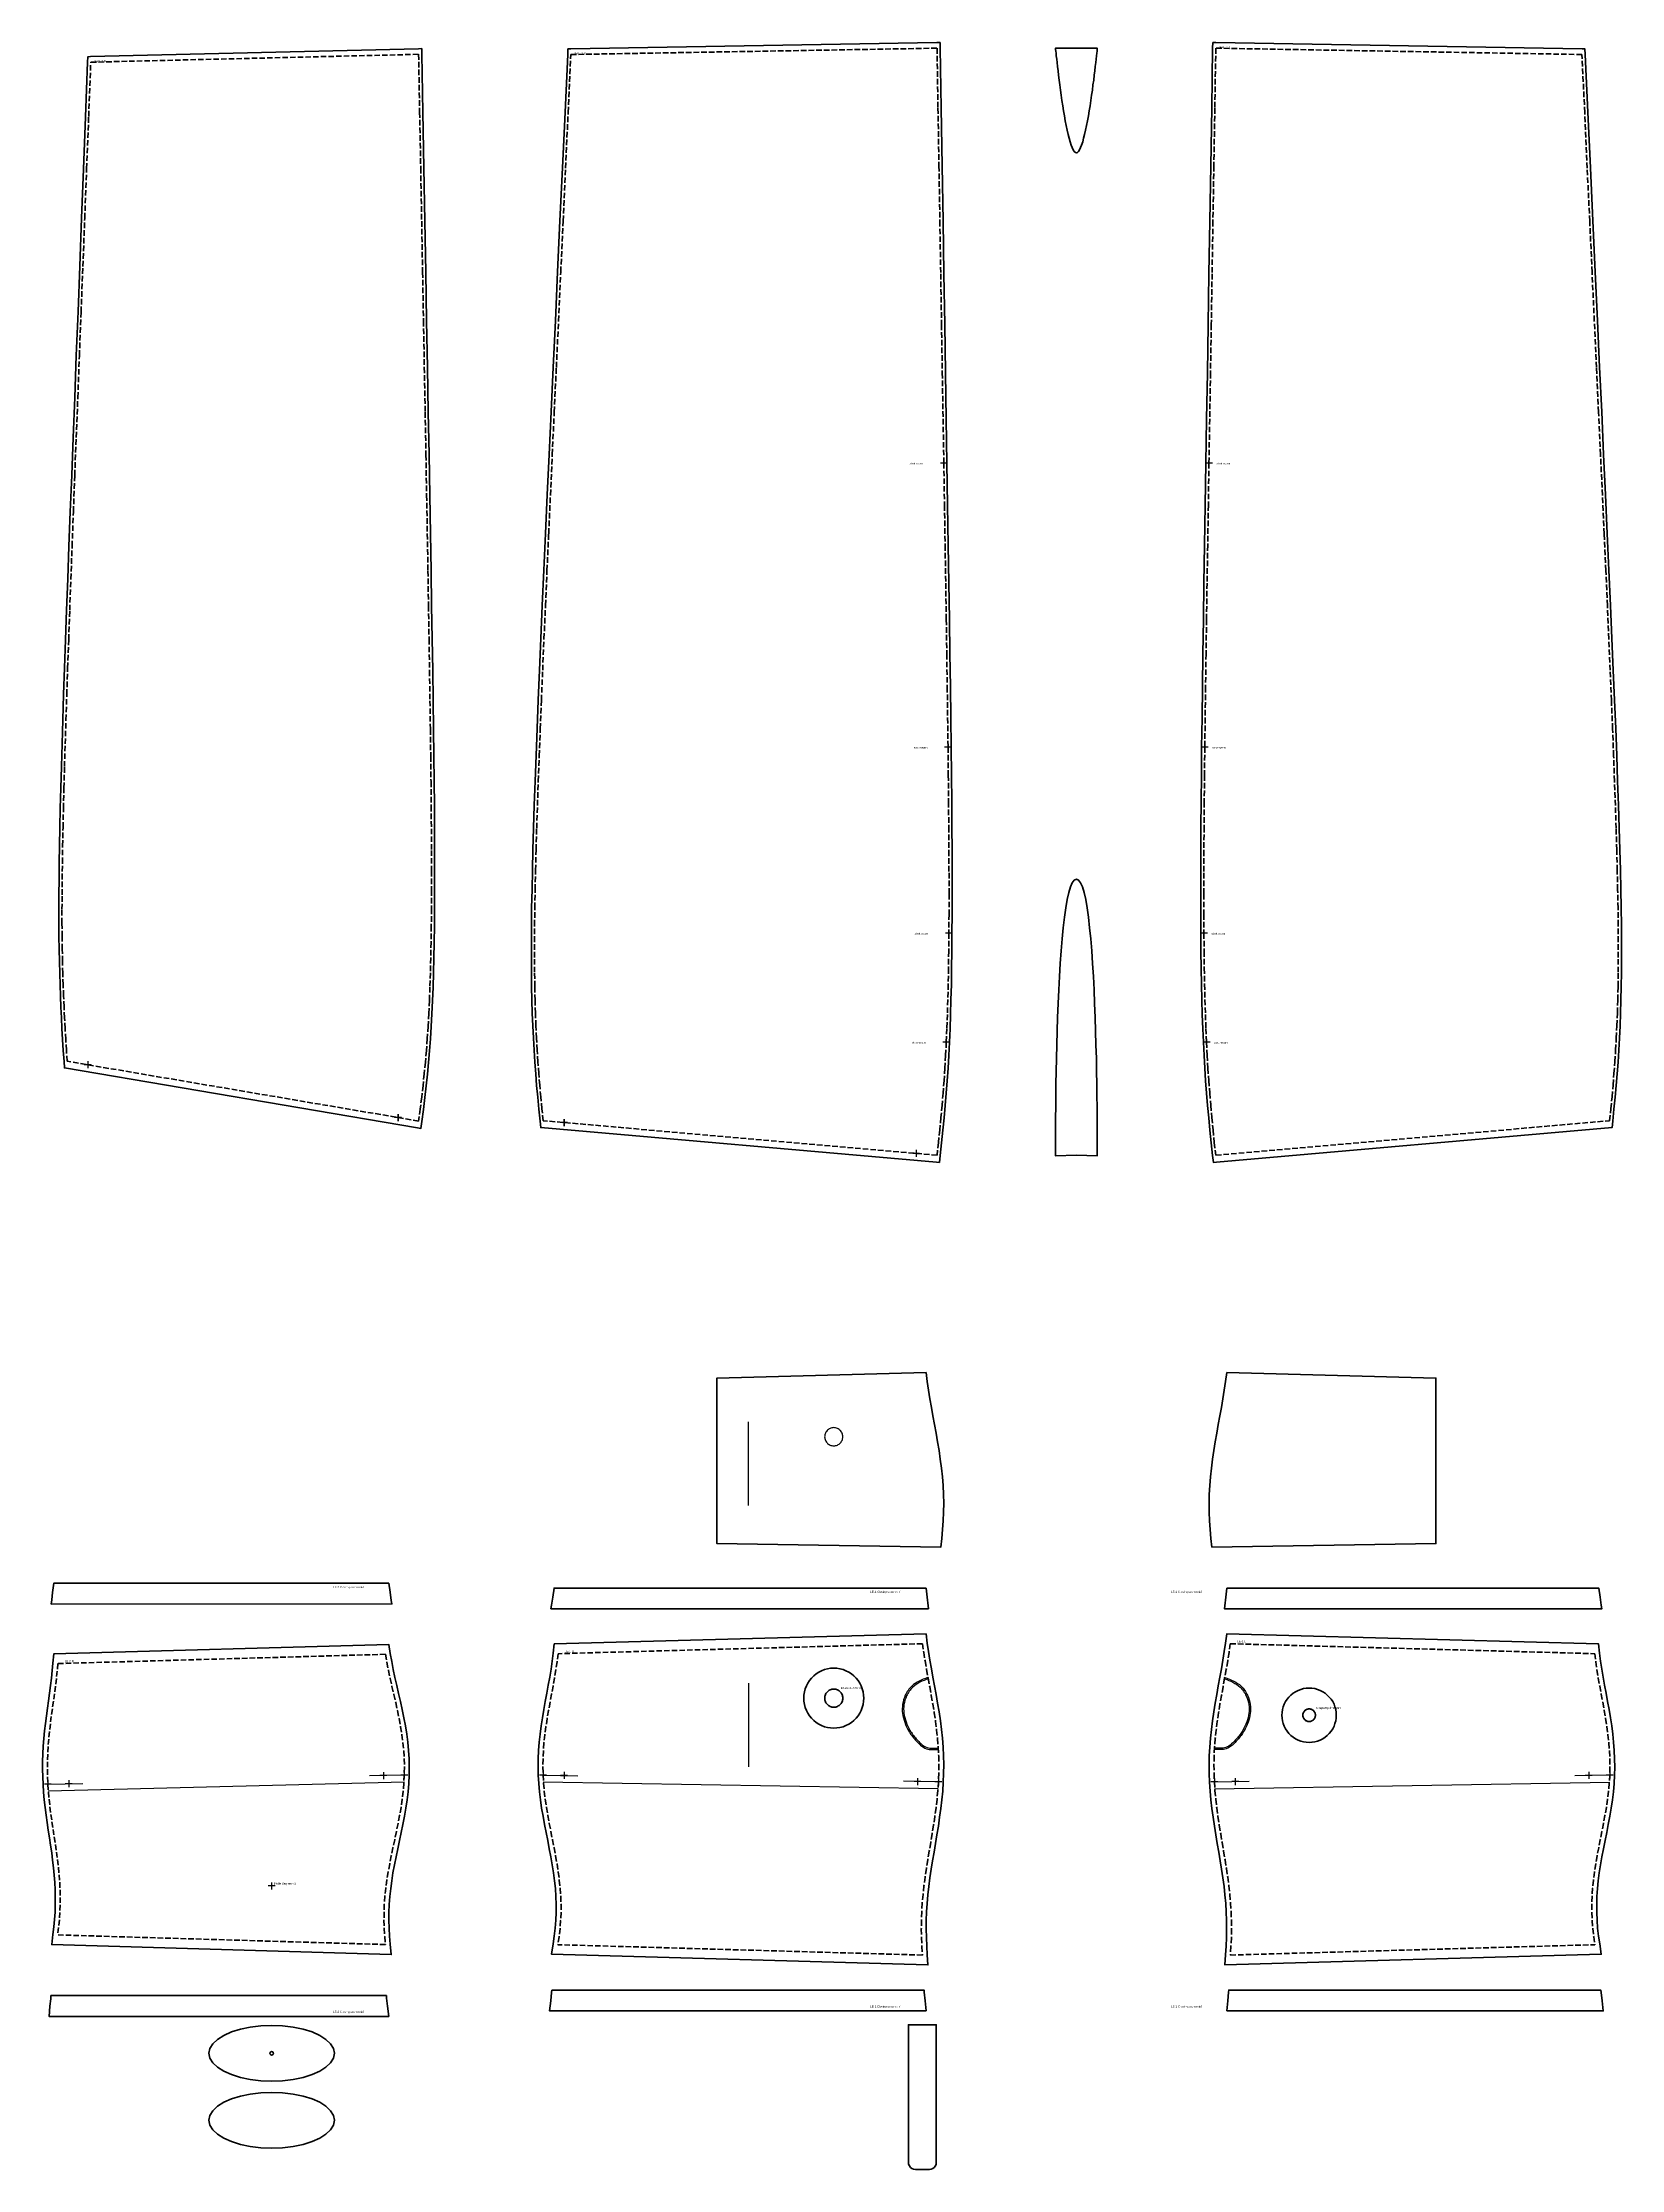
# Model space of a CAD drawing. Header units: millimetres. Extents: x -6563 to 7569, y -6188 to 4550.
# Drawn here: x -1483 to 782, y -531 to 2520 of the extents above; entities that cross this region are included whole.
import ezdxf

# ---------------------------------------------------------------- set-up
doc = ezdxf.new("R2010")
doc.units = ezdxf.units.MM
doc.linetypes.add('DASHED', pattern=[11, -3, 8])
for name, color, linetype in [('MARKER', 8, 'Continuous'), ('PEN', 5, 'Continuous'), ('TEXT', 3, 'Continuous')]:
    doc.layers.add(name, color=color, linetype=linetype)
for name, color, linetype, lineweight in [('PROTECTION', 6, 'Continuous', 50), ('REINFORCEMENT', 4, 'Continuous', 50), ('SAIL', 7, 'Continuous', 50), ('SEAM', 1, 'DASHED', 35), ('TUBE', 7, 'Continuous', 50)]:
    doc.layers.add(name, color=color, linetype=linetype, lineweight=lineweight)

# ---------------------------------------------------------------- blocks, each defined once
blk = doc.blocks.new('UV-SAIL-1_(0)')
at = {"layer": 'MARKER'}
for p, q in [((10.4, -603.2), (0.4, -603.2)), ((5.4, -598.2), (5.4, -608.2)), ((11.4, -1005.9), (11.4, -1015.9)), ((16.4, -1010.9), (6.4, -1010.9)), ((17.6, -1277.4), (7.6, -1277.4)), ((12.6, -1272.4), (12.6, -1282.4)), ((13.9, -1433.8), (3.9, -1433.8)), ((8.9, -1428.8), (8.9, -1438.8))]:
    blk.add_line(p, q, dxfattribs=at)
at = {"layer": 'PEN'}
for p, q in [((-534.6, -1549.1), (-544.6, -1549.1)), ((-539.6, -1544.1), (-539.6, -1554.1)), ((-29.3, -1593.4), (-39.3, -1593.4)), ((-34.3, -1588.4), (-34.3, -1598.4))]:
    blk.add_line(p, q, dxfattribs=at)
at = {"layer": 'SAIL'}
blk.add_lwpolyline([(0, 0), (0.1, -8), (1.5, -94.3), (2.9, -176.9), (4.2, -256), (5.4, -331.7), (6.6, -404.3), (7.7, -473.6), (8.8, -540), (9.9, -603.1), (10.8, -663.4), (11.7, -720.8), (12.6, -775.6), (13.4, -827.6), (14.1, -877), (14.8, -924), (15.3, -968.6), (15.9, -1010.9), (16.3, -1051), (16.7, -1088.9), (16.9, -1124.8), (17.2, -1158.8), (17.3, -1191), (17.3, -1221.4), (17.3, -1250.2), (17.1, -1277.4), (16.9, -1303.2), (16.6, -1327.7), (16.2, -1350.9), (15.6, -1373.1), (15, -1394.2), (14.3, -1414.5), (13.4, -1434), (12.5, -1452.9), (11.4, -1471.3), (10.2, -1489.3), (8.8, -1507.1), (7.4, -1524.8), (5.8, -1542.4), (4, -1560.2), (2.1, -1578.2), (0.1, -1596.5), (-1, -1606.3), (-1, -1606.3), (-5.2, -1605.9), (-573, -1556.2), (-573, -1556.2), (-574, -1547), (-575.7, -1529.7), (-577.3, -1512.7), (-578.9, -1495.9), (-580.2, -1479.2), (-581.5, -1462.4), (-582.6, -1445.4), (-583.5, -1428.1), (-584.4, -1410.5), (-585.1, -1392.4), (-585.6, -1373.6), (-586, -1354), (-586.3, -1333.7), (-586.4, -1312.3), (-586.4, -1289.8), (-586.3, -1266.2), (-586, -1241.3), (-585.5, -1215), (-584.9, -1187.2), (-584.1, -1157.9), (-583.2, -1126.8), (-582.2, -1094), (-581, -1059.3), (-579.7, -1022.7), (-578.2, -984), (-576.5, -943.3), (-574.7, -900.2), (-572.8, -854.9), (-570.7, -807.3), (-568.5, -757), (-566.1, -704.3), (-563.6, -648.9), (-560.9, -590.8), (-558.1, -529.9), (-555.1, -465.7), (-552, -399.1), (-548.8, -329), (-545.4, -255.9), (-541.8, -179.9), (-538.1, -100.1), (-534.3, -17), (-534, -9.2), (-534, -9.2), (-530, -9.2), (-4.5, -0.1), (0, 0)], dxfattribs=at)
at = {"layer": 'SEAM'}
blk.add_lwpolyline([(-4.4, -8.1), (-3, -94.3), (-1.6, -176.9), (-0.3, -256.1), (0.9, -331.9), (2.1, -404.4), (3.2, -473.8), (4.3, -540), (5.4, -603.2), (6.3, -663.5), (7.2, -720.9), (8.1, -775.6), (8.9, -827.7), (9.6, -877.1), (10.3, -924.1), (10.8, -968.7), (11.4, -1010.9), (11.8, -1051), (12.2, -1089), (12.4, -1124.9), (12.7, -1158.9), (12.8, -1191), (12.8, -1221.4), (12.8, -1250.2), (12.6, -1277.4), (12.4, -1303.2), (12.1, -1327.6), (11.7, -1350.8), (11.1, -1372.9), (10.5, -1394.1), (9.8, -1414.3), (8.9, -1433.8), (8, -1452.7), (6.9, -1471), (5.7, -1489), (4.3, -1506.8), (2.9, -1524.4), (1.3, -1542), (-0.5, -1559.7), (-2.3, -1577.7), (-4.4, -1596), (-4.4, -1596), (-569.5, -1546.5), (-569.5, -1546.5), (-571.2, -1529.3), (-572.9, -1512.3), (-574.4, -1495.5), (-575.7, -1478.8), (-577, -1462), (-578.1, -1445.1), (-579, -1427.9), (-579.9, -1410.3), (-580.6, -1392.2), (-581.1, -1373.5), (-581.5, -1354), (-581.8, -1333.6), (-581.9, -1312.3), (-581.9, -1289.9), (-581.8, -1266.3), (-581.5, -1241.4), (-581, -1215.1), (-580.4, -1187.3), (-579.6, -1158), (-578.8, -1127), (-577.7, -1094.2), (-576.5, -1059.5), (-575.2, -1022.9), (-573.7, -984.2), (-572, -943.4), (-570.2, -900.4), (-568.3, -855.1), (-566.2, -807.4), (-564, -757.2), (-561.6, -704.5), (-559.1, -649.1), (-556.4, -591), (-553.6, -530), (-550.6, -466.2), (-547.5, -399.3), (-544.3, -329.4), (-540.9, -256.3), (-537.3, -180), (-533.7, -100.3), (-529.8, -17.2), (-529.8, -17.2), (-4.4, -8.1)], dxfattribs=at)
at = {"layer": 'TEXT'}
blk.add_text('SAIL-1 R', height=3, dxfattribs=at).set_placement((-524.8, -17.2))
at = {"layer": 'text'}
for p in [(-43.6, -605.2), (-37.6, -1012.9), (-36.4, -1279.4), (-40.1, -1435.8)]:
    blk.add_text('strut-seam', height=3, dxfattribs=at).set_placement(p)
blk = doc.blocks.new('UV-SAIL-2_(6)')
at = {"layer": 'PEN'}
for p, q in [((-474.1, -1457.4), (-484.1, -1457.4)), ((-479.1, -1452.4), (-479.1, -1462.4)), ((-28.9, -1533.1), (-38.9, -1533.1)), ((-33.9, -1528.1), (-33.9, -1538.1))]:
    blk.add_line(p, q, dxfattribs=at)
at = {"layer": 'SAIL'}
blk.add_lwpolyline([(0, 0), (0.1, -8), (1.6, -91.1), (3.1, -170.9), (4.5, -247.3), (5.8, -320.4), (7.1, -390.2), (8.3, -457.4), (9.5, -521.3), (10.6, -582.3), (11.6, -640.7), (12.6, -695.9), (13.5, -748.8), (14.3, -799), (15.1, -846.7), (15.8, -892.1), (16.4, -935.1), (17, -976), (17.5, -1014.6), (17.9, -1051.3), (18.2, -1086), (18.4, -1118.8), (18.6, -1149.8), (18.6, -1179.2), (18.6, -1207), (18.5, -1233.3), (18.3, -1258.2), (18, -1281.9), (17.5, -1304.3), (17, -1325.6), (16.3, -1346), (15.6, -1365.5), (14.7, -1384.3), (13.7, -1402.4), (12.5, -1420.1), (11.2, -1437.3), (9.8, -1454.2), (8.2, -1471), (6.4, -1487.8), (4.5, -1504.5), (2.4, -1521.5), (0.1, -1538.7), (-1.2, -1548.8), (-1.2, -1548.8), (-6, -1548), (-512.6, -1461.9), (-512.6, -1461.9), (-513.2, -1452.7), (-514.2, -1436.8), (-515.2, -1421.2), (-516.1, -1405.6), (-516.9, -1390.2), (-517.7, -1374.6), (-518.3, -1358.8), (-518.9, -1342.8), (-519.4, -1326.3), (-519.9, -1309.4), (-520.2, -1291.8), (-520.4, -1273.6), (-520.6, -1254.5), (-520.6, -1234.5), (-520.5, -1213.5), (-520.3, -1191.3), (-520, -1167.9), (-519.7, -1143.2), (-519.1, -1117.2), (-518.5, -1089.6), (-517.8, -1060.5), (-517, -1029.7), (-516, -997.2), (-514.9, -962.7), (-513.7, -926.5), (-512.4, -888.2), (-511, -848), (-509.5, -805.4), (-507.9, -760.4), (-506.1, -713.6), (-504.2, -664.2), (-502.2, -611.9), (-500.2, -557.9), (-497.9, -500.2), (-495.6, -440.3), (-493.1, -377.1), (-490.6, -311.9), (-487.9, -243.3), (-485.2, -172.8), (-482.3, -97.7), (-479.3, -19.2), (-479, -11.5), (-479, -11.5), (-475, -11.4), (-4.5, -0.1), (0, 0)], dxfattribs=at)
at = {"layer": 'SEAM'}
blk.add_lwpolyline([(-4.4, -8.1), (-2.9, -91.3), (-1.4, -171), (0, -247.5), (1.3, -320.6), (2.6, -390.6), (3.8, -457.5), (5, -521.4), (6.1, -582.5), (7.1, -640.6), (8.1, -696.1), (9, -748.9), (9.8, -799.1), (10.6, -846.8), (11.3, -892.2), (11.9, -935.2), (12.5, -976), (13, -1014.7), (13.4, -1051.3), (13.7, -1086), (13.9, -1118.8), (14.1, -1149.9), (14.1, -1179.2), (14.1, -1207), (14, -1233.3), (13.8, -1258.2), (13.5, -1281.8), (13, -1304.2), (12.5, -1325.5), (11.8, -1345.9), (11.1, -1365.3), (10.2, -1384.1), (9.2, -1402.2), (8, -1419.7), (6.7, -1436.9), (5.3, -1453.8), (3.7, -1470.6), (1.9, -1487.3), (0, -1504), (-2.1, -1520.9), (-4.4, -1538.1), (-4.4, -1538.1), (-508.7, -1452.4), (-508.7, -1452.4), (-509.7, -1436.5), (-510.7, -1420.9), (-511.6, -1405.4), (-512.4, -1389.9), (-513.2, -1374.4), (-513.8, -1358.6), (-514.4, -1342.6), (-514.9, -1326.2), (-515.4, -1309.3), (-515.7, -1291.8), (-515.9, -1273.5), (-516.1, -1254.5), (-516.1, -1234.5), (-516, -1213.5), (-515.8, -1191.3), (-515.5, -1168), (-515.2, -1143.3), (-514.6, -1117.3), (-514, -1089.7), (-513.3, -1060.6), (-512.5, -1029.8), (-511.5, -997.3), (-510.4, -962.9), (-509.2, -926.7), (-508, -888.4), (-506.5, -848), (-505, -805.5), (-503.4, -760.8), (-501.6, -713.7), (-499.7, -664.2), (-497.8, -612.2), (-495.7, -557.7), (-493.4, -500.5), (-491.1, -440.6), (-488.7, -377.9), (-486.1, -312.3), (-483.5, -243.7), (-480.7, -172.1), (-477.8, -97.4), (-474.8, -19.4), (-474.8, -19.4), (-4.4, -8.1)], dxfattribs=at)
at = {"layer": 'TEXT'}
blk.add_text('SAIL-2 R', height=3, dxfattribs=at).set_placement((-469.8, -19.4))
blk = doc.blocks.new('UV-LE-1_(16)')
at = {"layer": 'PEN'}
for p, q in [((-539.4, -188.4), (-549.4, -188.4)), ((22.6, -208.3), (-544.5, -198.4)), ((-544.4, -183.4), (-544.4, -193.4)), ((-544.4, -188.4), (-494.4, -189.3)), ((-509.4, -188.9), (-519.4, -188.9)), ((-514.4, -183.9), (-514.4, -193.9)), ((22.8, -198.3), (-27.2, -197.4)), ((-2.2, -197.8), (-12.2, -197.8)), ((-7.2, -192.8), (-7.2, -202.8)), ((27.8, -198.3), (17.8, -198.3)), ((22.8, -193.3), (22.8, -203.3))]:
    blk.add_line(p, q, dxfattribs=at)
blk.add_lwpolyline([(-249.9, -56.8), (-249.9, -176.8)], dxfattribs=at)
blk.add_lwpolyline([(-127.3, -65.1), (-128.7, -65.1), (-130, -65.4), (-131.3, -65.7), (-132.6, -66.2), (-133.8, -66.8), (-135, -67.6), (-136, -68.4), (-137, -69.4), (-137.8, -70.4), (-138.6, -71.6), (-139.2, -72.8), (-139.7, -74.1), (-140, -75.4), (-140.3, -76.7), (-140.3, -78.1), (-140.3, -79.4), (-140, -80.8), (-139.7, -82.1), (-139.2, -83.4), (-138.6, -84.6), (-137.8, -85.7), (-137, -86.8), (-136, -87.7), (-135, -88.6), (-133.8, -89.3), (-132.6, -90), (-131.3, -90.4), (-130, -90.8), (-128.7, -91), (-127.3, -91.1), (-126, -91), (-124.6, -90.8), (-123.3, -90.4), (-122, -90), (-120.8, -89.3), (-119.7, -88.6), (-118.6, -87.7), (-117.7, -86.8), (-116.8, -85.7), (-116.1, -84.6), (-115.5, -83.4), (-115, -82.1), (-114.6, -80.8), (-114.4, -79.4), (-114.3, -78.1), (-114.4, -76.7), (-114.6, -75.4), (-115, -74.1), (-115.5, -72.8), (-116.1, -71.6), (-116.8, -70.4), (-117.7, -69.4), (-118.6, -68.4), (-119.7, -67.6), (-120.8, -66.8), (-122, -66.2), (-123.3, -65.7), (-124.6, -65.4), (-126, -65.1)], close=True, dxfattribs=at)
for points in [[(7.3, -48.5), (-15.5, -60.8), (-24.7, -74), (-28.6, -87), (-28.7, -99.9), (-25.5, -112.7), (-19.7, -125.3), (-10.4, -137.9), (5.7, -150.7), (22.5, -151.6)], [(8.2, -50.2), (-14.1, -62.4), (-22.9, -74.9), (-26.6, -87.3), (-26.7, -99.7), (-23.6, -112), (-18, -124.3), (-8.9, -136.5), (6.5, -148.8), (22.6, -149.6)]]:
    blk.add_spline(points, degree=3, dxfattribs=at)
at = {"layer": 'REINFORCEMENT'}
for points in [[(-127.3, -35.1), (-131.8, -35.3), (-136.3, -36), (-140.6, -37.2), (-144.8, -38.8), (-148.8, -40.8), (-152.6, -43.3), (-156.1, -46.1), (-159.3, -49.3), (-162.1, -52.8), (-164.6, -56.6), (-166.6, -60.6), (-168.2, -64.8), (-169.4, -69.1), (-170.1, -73.6), (-170.3, -78.1), (-170.1, -82.6), (-169.4, -87), (-168.2, -91.4), (-166.6, -95.6), (-164.6, -99.6), (-162.1, -103.3), (-159.3, -106.8), (-156.1, -110), (-152.6, -112.9), (-148.8, -115.3), (-144.8, -117.4), (-140.6, -119), (-136.3, -120.1), (-131.8, -120.8), (-127.3, -121.1), (-122.8, -120.8), (-118.4, -120.1), (-114, -119), (-109.8, -117.4), (-105.8, -115.3), (-102.1, -112.9), (-98.6, -110), (-95.4, -106.8), (-92.5, -103.3), (-90.1, -99.6), (-88, -95.6), (-86.4, -91.4), (-85.3, -87), (-84.6, -82.6), (-84.3, -78.1), (-84.6, -73.6), (-85.3, -69.1), (-86.4, -64.8), (-88, -60.6), (-90.1, -56.6), (-92.5, -52.8), (-95.4, -49.3), (-98.6, -46.1), (-102.1, -43.3), (-105.8, -40.8), (-109.8, -38.8), (-114, -37.2), (-118.4, -36), (-122.8, -35.3)], [(-127.3, -65.1), (-128.7, -65.1), (-130, -65.4), (-131.3, -65.7), (-132.6, -66.2), (-133.8, -66.8), (-135, -67.6), (-136, -68.4), (-137, -69.4), (-137.8, -70.4), (-138.6, -71.6), (-139.2, -72.8), (-139.7, -74.1), (-140, -75.4), (-140.3, -76.7), (-140.3, -78.1), (-140.3, -79.4), (-140, -80.8), (-139.7, -82.1), (-139.2, -83.4), (-138.6, -84.6), (-137.8, -85.7), (-137, -86.8), (-136, -87.7), (-135, -88.6), (-133.8, -89.3), (-132.6, -90), (-131.3, -90.4), (-130, -90.8), (-128.7, -91), (-127.3, -91.1), (-126, -91), (-124.6, -90.8), (-123.3, -90.4), (-122, -90), (-120.8, -89.3), (-119.7, -88.6), (-118.6, -87.7), (-117.7, -86.8), (-116.8, -85.7), (-116.1, -84.6), (-115.5, -83.4), (-115, -82.1), (-114.6, -80.8), (-114.4, -79.4), (-114.3, -78.1), (-114.4, -76.7), (-114.6, -75.4), (-115, -74.1), (-115.5, -72.8), (-116.1, -71.6), (-116.8, -70.4), (-117.7, -69.4), (-118.6, -68.4), (-119.7, -67.6), (-120.8, -66.8), (-122, -66.2), (-123.3, -65.7), (-124.6, -65.4), (-126, -65.1)]]:
    blk.add_lwpolyline(points, close=True, dxfattribs=at)
at = {"layer": 'SEAM'}
for points in [[(0, 0), (-523, -14.3)], [(0, 0), (1.8, -12.4), (3.7, -24.8), (5.9, -37.1), (8.1, -49.5), (10.4, -61.9), (12.6, -74.3), (14.8, -86.6), (16.8, -99), (18.7, -111.4), (20.2, -123.8), (21.6, -136.2), (22.5, -148.6), (23.2, -161.1), (23.4, -173.5), (23.3, -185.9), (22.8, -198.3), (22, -210.7), (20.8, -223.2), (19.4, -235.6), (17.7, -248), (15.8, -260.4), (13.8, -272.8), (11.7, -285.2), (9.6, -297.6), (7.5, -310), (5.5, -322.4), (3.7, -334.8), (2.1, -347.2), (0.7, -359.6), (-0.4, -372), (-1.2, -384.4), (-1.6, -396.8), (-1.7, -409.3), (-1.5, -421.7), (-0.9, -434.1), (-0.1, -446.6)], [(-523, -14.3), (-524.4, -25.9), (-526, -37.5), (-528, -49.2), (-530, -60.8), (-532.2, -72.4), (-534.4, -84), (-536.5, -95.7), (-538.5, -107.3), (-540.3, -118.9), (-541.8, -130.5), (-543.1, -142.1), (-544, -153.7), (-544.5, -165.3), (-544.6, -176.8), (-544.4, -188.4), (-543.7, -200), (-542.7, -211.6), (-541.3, -223.2), (-539.6, -234.7), (-537.6, -246.3), (-535.5, -257.9), (-533.3, -269.5), (-530.9, -281.1), (-528.6, -292.7), (-526.4, -304.3), (-524.4, -315.9), (-522.6, -327.5), (-521.1, -339.1), (-519.9, -350.7), (-519.1, -362.3), (-518.7, -373.9), (-518.7, -385.5), (-519.2, -397.1), (-520.1, -408.7), (-521.4, -420.2), (-523.1, -431.7)], [(-0.1, -446.6), (-523.1, -431.7)]]:
    blk.add_lwpolyline(points, dxfattribs=at)
at = {"layer": 'TUBE'}
blk.add_lwpolyline([(6.9, 1), (8.7, -11.3), (10.6, -23.6), (12.8, -35.9), (15, -48.2), (17.3, -60.6), (19.5, -73), (21.7, -85.5), (23.7, -97.9), (25.6, -110.5), (27.2, -123), (28.5, -135.6), (29.5, -148.2), (30.2, -160.8), (30.4, -173.4), (30.3, -186.1), (29.8, -198.7), (29, -211.3), (27.8, -223.9), (26.3, -236.5), (24.6, -249), (22.7, -261.5), (20.7, -274), (18.6, -286.4), (16.5, -298.8), (14.4, -311.2), (12.4, -323.5), (10.6, -335.8), (9, -348.1), (7.7, -360.3), (6.6, -372.5), (5.8, -384.8), (5.4, -397), (5.3, -409.2), (5.5, -421.5), (6, -433.7), (6.9, -446.1), (7.8, -460.8), (-532.2, -445.5), (-530, -430.7), (-528.3, -419.3), (-527, -408), (-526.2, -396.7), (-525.7, -385.4), (-525.7, -374), (-526, -362.7), (-526.8, -351.3), (-528, -340), (-529.5, -328.5), (-531.3, -317.1), (-533.3, -305.6), (-535.5, -294), (-537.8, -282.5), (-540.1, -270.9), (-542.4, -259.2), (-544.5, -247.5), (-546.5, -235.8), (-548.2, -224.1), (-549.6, -212.3), (-550.7, -200.5), (-551.4, -188.7), (-551.6, -176.9), (-551.5, -165.1), (-551, -153.2), (-550, -141.4), (-548.8, -129.6), (-547.2, -117.9), (-545.4, -106.1), (-543.4, -94.4), (-541.2, -82.8), (-539.1, -71.1), (-536.9, -59.5), (-534.9, -48), (-533, -36.5), (-531.3, -25), (-529.9, -13.4), (-528.4, -0.4), (5.1, 14.1), (6.9, 1)], dxfattribs=at)
at = {"layer": 'TEXT'}
for s, p in [('LE-1 R', (-513, -12.3)), ('Inflate d=26mm', (-117.3, -65.1))]:
    blk.add_text(s, height=3, dxfattribs=at).set_placement(p)
blk = doc.blocks.new('UV-LE-2_(17)')
at = {"layer": 'PEN'}
for p, q in [((-484.5, -181.4), (-484.5, -191.4)), ((-454.5, -180.6), (-454.5, -190.6)), ((26.9, -173.2), (-23.1, -174.5)), ((1.9, -174), (-8.1, -174)), ((-3.1, -169), (-3.1, -179)), ((31.9, -173.2), (21.9, -173.2)), ((26.9, -168.2), (26.9, -178.2)), ((-479.5, -186.4), (-489.5, -186.4)), ((-484.5, -186.4), (-434.5, -185.1)), ((27.2, -183.2), (-484.2, -196.4)), ((-449.5, -185.6), (-459.5, -185.6)), ((-158.4, -332.3), (-168.4, -332.3)), ((-163.4, -327.3), (-163.4, -337.3))]:
    blk.add_line(p, q, dxfattribs=at)
at = {"layer": 'SEAM'}
for points in [[(0, 0), (-470.2, -13.3)], [(0, 0), (2, -11.5), (4.3, -23.1), (6.7, -34.6), (9.3, -46.1), (11.9, -57.6), (14.6, -69.2), (17.1, -80.7), (19.4, -92.3), (21.6, -103.8), (23.4, -115.4), (24.9, -126.9), (26.1, -138.5), (26.8, -150.1), (27.1, -161.7), (26.9, -173.2), (26.3, -184.8), (25.4, -196.4), (24, -208), (22.3, -219.6), (20.3, -231.2), (18.1, -242.7), (15.7, -254.3), (13.2, -265.9), (10.7, -277.4), (8.3, -289), (6, -300.5), (3.9, -312.1), (2, -323.7), (0.4, -335.2), (-0.8, -346.8), (-1.7, -358.3), (-2.1, -369.9), (-2.2, -381.5), (-1.9, -393.1), (-1.2, -404.7), (-0.1, -416.3)], [(-470.2, -13.3), (-471.1, -24.1), (-472.2, -34.9), (-473.6, -45.8), (-475, -56.6), (-476.5, -67.4), (-478, -78.3), (-479.5, -89.1), (-480.9, -99.9), (-482.1, -110.7), (-483.2, -121.6), (-484.1, -132.4), (-484.7, -143.2), (-485.1, -154), (-485.2, -164.8), (-484.9, -175.6), (-484.5, -186.4), (-483.7, -197.2), (-482.7, -208), (-481.5, -218.8), (-480.1, -229.6), (-478.6, -240.4), (-476.9, -251.2), (-475.3, -262), (-473.7, -272.9), (-472.1, -283.7), (-470.7, -294.5), (-469.4, -305.3), (-468.3, -316.1), (-467.5, -327), (-467, -337.8), (-466.8, -348.6), (-466.8, -359.4), (-467.2, -370.2), (-468, -381), (-469, -391.7), (-470.3, -402.5)], [(-0.1, -416.3), (-470.3, -402.5)]]:
    blk.add_lwpolyline(points, dxfattribs=at)
at = {"layer": 'TUBE'}
blk.add_lwpolyline([(6.9, 1.2), (8.9, -10.3), (11.1, -21.7), (13.6, -33.1), (16.1, -44.6), (18.8, -56.1), (21.4, -67.7), (23.9, -79.3), (26.3, -90.9), (28.5, -102.6), (30.4, -114.4), (31.9, -126.1), (33, -138), (33.8, -149.8), (34.1, -161.6), (33.9, -173.5), (33.3, -185.3), (32.3, -197.1), (30.9, -208.9), (29.2, -220.7), (27.2, -232.4), (24.9, -244.1), (22.5, -255.7), (20.1, -267.3), (17.6, -278.9), (15.1, -290.4), (12.8, -301.9), (10.7, -313.3), (8.9, -324.7), (7.4, -336.1), (6.2, -347.4), (5.3, -358.7), (4.9, -370.1), (4.8, -381.4), (5.1, -392.8), (5.8, -404.2), (6.9, -415.7), (8.2, -430.6), (-479, -416.3), (-477.2, -401.7), (-475.9, -391), (-474.9, -380.4), (-474.2, -369.8), (-473.8, -359.2), (-473.8, -348.6), (-474, -338), (-474.5, -327.4), (-475.3, -316.7), (-476.3, -306.1), (-477.6, -295.4), (-479, -284.6), (-480.6, -273.9), (-482.2, -263.1), (-483.9, -252.3), (-485.5, -241.4), (-487, -230.5), (-488.4, -219.6), (-489.7, -208.7), (-490.7, -197.8), (-491.4, -186.8), (-491.9, -175.8), (-492.2, -164.8), (-492.1, -153.9), (-491.7, -142.9), (-491.1, -131.9), (-490.2, -120.9), (-489.1, -110), (-487.8, -99.1), (-486.4, -88.2), (-484.9, -77.3), (-483.4, -66.5), (-481.9, -55.6), (-480.5, -44.9), (-479.2, -34.1), (-478.1, -23.4), (-477.2, -12.7), (-476, 0.6), (4.6, 14.1), (6.9, 1.2)], dxfattribs=at)
at = {"layer": 'TEXT'}
blk.add_text('LE-2 R', height=3, dxfattribs=at).set_placement((-460.2, -11.3))
at = {"layer": 'text'}
blk.add_text('Bridle Segment-2', height=3, dxfattribs=at).set_placement((-160.4, -330.3))
blk = doc.blocks.new('UV-SAIL-1.left_(26)')
at = {"layer": 'MARKER'}
for p, q in [((-0.4, -603.2), (-10.4, -603.2)), ((-5.4, -598.2), (-5.4, -608.2)), ((-11.4, -1005.9), (-11.4, -1015.9)), ((-6.4, -1010.9), (-16.4, -1010.9)), ((-7.6, -1277.4), (-17.6, -1277.4)), ((-12.6, -1272.4), (-12.6, -1282.4)), ((-3.9, -1433.8), (-13.9, -1433.8)), ((-8.9, -1428.8), (-8.9, -1438.8))]:
    blk.add_line(p, q, dxfattribs=at)
at = {"layer": 'PEN'}
for p, q in [((-925.9, -1549.1), (-935.9, -1549.1)), ((-930.9, -1544.1), (-930.9, -1554.1)), ((-420.5, -1593.4), (-430.5, -1593.4)), ((-425.5, -1588.4), (-425.5, -1598.4))]:
    blk.add_line(p, q, dxfattribs=at)
at = {"layer": 'SAIL'}
blk.add_lwpolyline([(0, 0), (-0.1, -8), (-1.5, -94.3), (-2.9, -176.9), (-4.2, -256), (-5.4, -331.7), (-6.6, -404.3), (-7.7, -473.6), (-8.8, -540), (-9.9, -603.1), (-10.8, -663.4), (-11.7, -720.8), (-12.6, -775.6), (-13.4, -827.6), (-14.1, -877), (-14.8, -924), (-15.3, -968.6), (-15.9, -1010.9), (-16.3, -1051), (-16.7, -1088.9), (-16.9, -1124.8), (-17.2, -1158.8), (-17.3, -1191), (-17.3, -1221.4), (-17.3, -1250.2), (-17.1, -1277.4), (-16.9, -1303.2), (-16.6, -1327.7), (-16.2, -1350.9), (-15.6, -1373.1), (-15, -1394.2), (-14.3, -1414.5), (-13.4, -1434), (-12.5, -1452.9), (-11.4, -1471.3), (-10.2, -1489.3), (-8.8, -1507.1), (-7.4, -1524.8), (-5.8, -1542.4), (-4, -1560.2), (-2.1, -1578.2), (-0.1, -1596.5), (1, -1606.3), (1, -1606.3), (5.2, -1605.9), (573, -1556.2), (573, -1556.2), (574, -1547), (575.7, -1529.7), (577.3, -1512.7), (578.9, -1495.9), (580.2, -1479.2), (581.5, -1462.4), (582.6, -1445.4), (583.5, -1428.1), (584.4, -1410.5), (585.1, -1392.4), (585.6, -1373.6), (586, -1354), (586.3, -1333.7), (586.4, -1312.3), (586.4, -1289.8), (586.3, -1266.2), (586, -1241.3), (585.5, -1215), (584.9, -1187.2), (584.1, -1157.9), (583.2, -1126.8), (582.2, -1094), (581, -1059.3), (579.7, -1022.7), (578.2, -984), (576.5, -943.3), (574.7, -900.2), (572.8, -854.9), (570.7, -807.3), (568.5, -757), (566.1, -704.3), (563.6, -648.9), (560.9, -590.8), (558.1, -529.9), (555.1, -465.7), (552, -399.1), (548.8, -329), (545.4, -255.9), (541.8, -179.9), (538.1, -100.1), (534.3, -17), (534, -9.2), (534, -9.2), (530, -9.2), (4.5, -0.1), (0, 0)], dxfattribs=at)
at = {"layer": 'SEAM'}
blk.add_lwpolyline([(4.4, -8.1), (3, -94.3), (1.6, -176.9), (0.3, -256.1), (-0.9, -331.9), (-2.1, -404.4), (-3.2, -473.8), (-4.3, -540), (-5.4, -603.2), (-6.3, -663.5), (-7.2, -720.9), (-8.1, -775.6), (-8.9, -827.7), (-9.6, -877.1), (-10.3, -924.1), (-10.8, -968.7), (-11.4, -1010.9), (-11.8, -1051), (-12.2, -1089), (-12.4, -1124.9), (-12.7, -1158.9), (-12.8, -1191), (-12.8, -1221.4), (-12.8, -1250.2), (-12.6, -1277.4), (-12.4, -1303.2), (-12.1, -1327.6), (-11.7, -1350.8), (-11.1, -1372.9), (-10.5, -1394.1), (-9.8, -1414.3), (-8.9, -1433.8), (-8, -1452.7), (-6.9, -1471), (-5.7, -1489), (-4.3, -1506.8), (-2.9, -1524.4), (-1.3, -1542), (0.5, -1559.7), (2.3, -1577.7), (4.4, -1596), (4.4, -1596), (569.5, -1546.5), (569.5, -1546.5), (571.2, -1529.3), (572.9, -1512.3), (574.4, -1495.5), (575.7, -1478.8), (577, -1462), (578.1, -1445.1), (579, -1427.9), (579.9, -1410.3), (580.6, -1392.2), (581.1, -1373.5), (581.5, -1354), (581.8, -1333.6), (581.9, -1312.3), (581.9, -1289.9), (581.8, -1266.3), (581.5, -1241.4), (581, -1215.1), (580.4, -1187.3), (579.6, -1158), (578.8, -1127), (577.7, -1094.2), (576.5, -1059.5), (575.2, -1022.9), (573.7, -984.2), (572, -943.4), (570.2, -900.4), (568.3, -855.1), (566.2, -807.4), (564, -757.2), (561.6, -704.5), (559.1, -649.1), (556.4, -591), (553.6, -530), (550.6, -466.2), (547.5, -399.3), (544.3, -329.4), (540.9, -256.3), (537.3, -180), (533.7, -100.3), (529.8, -17.2), (529.8, -17.2), (4.4, -8.1)], dxfattribs=at)
at = {"layer": 'TEXT'}
blk.add_text('SAIL-1 L', height=3, dxfattribs=at).set_placement((9.4, -8.1))
at = {"layer": 'text'}
for p in [(5.6, -605.2), (-0.4, -1012.9), (-1.6, -1279.4), (2.1, -1435.8)]:
    blk.add_text('strut-seam', height=3, dxfattribs=at).set_placement(p)
blk = doc.blocks.new('UV-SAIL-1.le_seam_patch_(29)')
at = {"layer": 'PROTECTION'}
blk.add_lwpolyline([(0, 0), (-30, -0.7), (-30, 0.6), (-30, 4.4), (-30, 10.4), (-30, 18.6), (-30, 28.7), (-29.9, 40.6), (-29.8, 54), (-29.7, 68.9), (-29.5, 85), (-29.3, 102.2), (-29, 120.2), (-28.6, 138.9), (-28.1, 158.2), (-27.6, 177.9), (-26.9, 197.7), (-26.2, 217.5), (-25.3, 237.1), (-24.3, 256.4), (-23.2, 275.1), (-21.9, 293.2), (-20.5, 310.3), (-19, 326.4), (-17.2, 341.3), (-15.3, 354.7), (-13.3, 366.6), (-11, 376.7), (-8.6, 384.9), (-5.9, 390.9), (-3.1, 394.7), (0, 396), (3.1, 394.7), (5.9, 390.9), (8.6, 384.9), (11, 376.7), (13.3, 366.6), (15.3, 354.7), (17.2, 341.3), (19, 326.4), (20.5, 310.3), (21.9, 293.2), (23.2, 275.1), (24.3, 256.4), (25.3, 237.1), (26.2, 217.5), (26.9, 197.7), (27.6, 177.9), (28.1, 158.2), (28.6, 138.9), (29, 120.2), (29.3, 102.2), (29.5, 85), (29.7, 68.9), (29.8, 54), (29.9, 40.6), (30, 28.7), (30, 18.6), (30, 10.4), (30, 4.4), (30, 0.6), (30, -0.7), (0, 0)], close=True, dxfattribs=at)
blk = doc.blocks.new('UV-SAIL-1.te_seam_patch_(30)')
at = {"layer": 'PROTECTION'}
blk.add_lwpolyline([(0, 0), (-30, 0), (-30, -0.5), (-29.8, -1.9), (-29.6, -4.2), (-29.2, -7.3), (-28.8, -11.1), (-28.3, -15.6), (-27.8, -20.7), (-27.1, -26.3), (-26.4, -32.4), (-25.6, -38.9), (-24.8, -45.7), (-23.8, -52.8), (-22.9, -60.1), (-21.8, -67.5), (-20.7, -75), (-19.6, -82.5), (-18.4, -89.9), (-17.2, -97.2), (-15.9, -104.3), (-14.6, -111.1), (-13.2, -117.6), (-11.8, -123.7), (-10.4, -129.3), (-9, -134.4), (-7.5, -138.9), (-6.1, -142.7), (-4.6, -145.8), (-3, -148.1), (-1.5, -149.5), (0, -150), (1.5, -149.5), (3, -148.1), (4.6, -145.8), (6.1, -142.7), (7.5, -138.9), (9, -134.4), (10.4, -129.3), (11.8, -123.7), (13.2, -117.6), (14.6, -111.1), (15.9, -104.3), (17.2, -97.2), (18.4, -89.9), (19.6, -82.5), (20.7, -75), (21.8, -67.5), (22.9, -60.1), (23.8, -52.8), (24.8, -45.7), (25.6, -38.9), (26.4, -32.4), (27.1, -26.3), (27.8, -20.7), (28.3, -15.6), (28.8, -11.1), (29.2, -7.3), (29.6, -4.2), (29.8, -1.9), (30, -0.5), (30, 0), (0, 0)], close=True, dxfattribs=at)
blk = doc.blocks.new('UV-SAIL-2.left_(37)')
at = {"layer": 'PEN'}
for p, q in [((-2353, -1457.4), (-2363, -1457.4)), ((-2358, -1452.4), (-2358, -1462.4)), ((-1907.8, -1533.1), (-1917.8, -1533.1)), ((-1912.8, -1528.1), (-1912.8, -1538.1))]:
    blk.add_line(p, q, dxfattribs=at)
blk = doc.blocks.new('UV-LE-1.left_(76)')
at = {"layer": 'PEN'}
for p, q in [((-17.8, -198.3), (-27.8, -198.3)), ((-22.8, -193.3), (-22.8, -203.3)), ((-22.8, -198.3), (27.2, -197.4)), ((-22.6, -208.3), (544.5, -198.4)), ((12.2, -197.8), (2.2, -197.8)), ((7.2, -192.8), (7.2, -202.8)), ((544.4, -188.4), (494.4, -189.3)), ((519.4, -188.9), (509.4, -188.9)), ((514.4, -183.9), (514.4, -193.9)), ((549.4, -188.4), (539.4, -188.4)), ((544.4, -183.4), (544.4, -193.4))]:
    blk.add_line(p, q, dxfattribs=at)
blk.add_lwpolyline([(113.1, -93.6), (112.2, -93.6), (111.3, -93.8), (110.3, -94), (109.5, -94.4), (108.6, -94.8), (107.8, -95.3), (107.1, -95.9), (106.4, -96.6), (105.8, -97.3), (105.3, -98.1), (104.9, -98.9), (104.6, -99.8), (104.3, -100.7), (104.2, -101.6), (104.1, -102.6), (104.2, -103.5), (104.3, -104.4), (104.6, -105.4), (104.9, -106.2), (105.3, -107.1), (105.8, -107.9), (106.4, -108.6), (107.1, -109.3), (107.8, -109.9), (108.6, -110.4), (109.5, -110.8), (110.3, -111.1), (111.3, -111.4), (112.2, -111.5), (113.1, -111.6), (114.1, -111.5), (115, -111.4), (115.9, -111.1), (116.8, -110.8), (117.6, -110.4), (118.4, -109.9), (119.2, -109.3), (119.8, -108.6), (120.4, -107.9), (120.9, -107.1), (121.4, -106.2), (121.7, -105.4), (121.9, -104.4), (122.1, -103.5), (122.1, -102.6), (122.1, -101.6), (121.9, -100.7), (121.7, -99.8), (121.4, -98.9), (120.9, -98.1), (120.4, -97.3), (119.8, -96.6), (119.2, -95.9), (118.4, -95.3), (117.6, -94.8), (116.8, -94.4), (115.9, -94), (115, -93.8), (114.1, -93.6)], close=True, dxfattribs=at)
for points in [[(-8.2, -50.2), (14.1, -62.4), (22.9, -74.9), (26.6, -87.3), (26.7, -99.7), (23.6, -112), (18, -124.3), (8.9, -136.5), (-6.5, -148.8), (-22.6, -149.6)], [(-7.3, -48.5), (15.5, -60.8), (24.7, -74), (28.6, -87), (28.7, -99.9), (25.5, -112.7), (19.7, -125.3), (10.4, -137.9), (-5.7, -150.7), (-22.5, -151.6)]]:
    blk.add_spline(points, degree=3, dxfattribs=at)
at = {"layer": 'REINFORCEMENT'}
for points in [[(113.1, -63.6), (109.1, -63.8), (105, -64.4), (101.1, -65.5), (97.3, -66.9), (93.6, -68.8), (90.2, -71), (87, -73.6), (84.1, -76.5), (81.6, -79.7), (79.4, -83.1), (77.5, -86.7), (76, -90.5), (75, -94.5), (74.3, -98.5), (74.1, -102.6), (74.3, -106.7), (75, -110.7), (76, -114.6), (77.5, -118.4), (79.4, -122.1), (81.6, -125.5), (84.1, -128.7), (87, -131.6), (90.2, -134.1), (93.6, -136.4), (97.3, -138.2), (101.1, -139.7), (105, -140.7), (109.1, -141.4), (113.1, -141.6), (117.2, -141.4), (121.2, -140.7), (125.2, -139.7), (129, -138.2), (132.6, -136.4), (136.1, -134.1), (139.2, -131.6), (142.1, -128.7), (144.7, -125.5), (146.9, -122.1), (148.8, -118.4), (150.2, -114.6), (151.3, -110.7), (151.9, -106.7), (152.1, -102.6), (151.9, -98.5), (151.3, -94.5), (150.2, -90.5), (148.8, -86.7), (146.9, -83.1), (144.7, -79.7), (142.1, -76.5), (139.2, -73.6), (136.1, -71), (132.6, -68.8), (129, -66.9), (125.2, -65.5), (121.2, -64.4), (117.2, -63.8)], [(113.1, -93.6), (112.2, -93.6), (111.3, -93.8), (110.3, -94), (109.5, -94.4), (108.6, -94.8), (107.8, -95.3), (107.1, -95.9), (106.4, -96.6), (105.8, -97.3), (105.3, -98.1), (104.9, -98.9), (104.6, -99.8), (104.3, -100.7), (104.2, -101.6), (104.1, -102.6), (104.2, -103.5), (104.3, -104.4), (104.6, -105.4), (104.9, -106.2), (105.3, -107.1), (105.8, -107.9), (106.4, -108.6), (107.1, -109.3), (107.8, -109.9), (108.6, -110.4), (109.5, -110.8), (110.3, -111.1), (111.3, -111.4), (112.2, -111.5), (113.1, -111.6), (114.1, -111.5), (115, -111.4), (115.9, -111.1), (116.8, -110.8), (117.6, -110.4), (118.4, -109.9), (119.2, -109.3), (119.8, -108.6), (120.4, -107.9), (120.9, -107.1), (121.4, -106.2), (121.7, -105.4), (121.9, -104.4), (122.1, -103.5), (122.1, -102.6), (122.1, -101.6), (121.9, -100.7), (121.7, -99.8), (121.4, -98.9), (120.9, -98.1), (120.4, -97.3), (119.8, -96.6), (119.2, -95.9), (118.4, -95.3), (117.6, -94.8), (116.8, -94.4), (115.9, -94), (115, -93.8), (114.1, -93.6)]]:
    blk.add_lwpolyline(points, close=True, dxfattribs=at)
at = {"layer": 'SEAM'}
for points in [[(0, 0), (-1.8, -12.4), (-3.7, -24.8), (-5.9, -37.1), (-8.1, -49.5), (-10.4, -61.9), (-12.6, -74.3), (-14.8, -86.6), (-16.8, -99), (-18.7, -111.4), (-20.2, -123.8), (-21.6, -136.2), (-22.5, -148.6), (-23.2, -161.1), (-23.4, -173.5), (-23.3, -185.9), (-22.8, -198.3), (-22, -210.7), (-20.8, -223.2), (-19.4, -235.6), (-17.7, -248), (-15.8, -260.4), (-13.8, -272.8), (-11.7, -285.2), (-9.6, -297.6), (-7.5, -310), (-5.5, -322.4), (-3.7, -334.8), (-2.1, -347.2), (-0.7, -359.6), (0.4, -372), (1.2, -384.4), (1.6, -396.8), (1.7, -409.3), (1.5, -421.7), (0.9, -434.1), (0.1, -446.6)], [(0, 0), (523, -14.3)], [(523, -14.3), (524.4, -25.9), (526, -37.5), (528, -49.2), (530, -60.8), (532.2, -72.4), (534.4, -84), (536.5, -95.7), (538.5, -107.3), (540.3, -118.9), (541.8, -130.5), (543.1, -142.1), (544, -153.7), (544.5, -165.3), (544.6, -176.8), (544.4, -188.4), (543.7, -200), (542.7, -211.6), (541.3, -223.2), (539.6, -234.7), (537.6, -246.3), (535.5, -257.9), (533.3, -269.5), (530.9, -281.1), (528.6, -292.7), (526.4, -304.3), (524.4, -315.9), (522.6, -327.5), (521.1, -339.1), (519.9, -350.7), (519.1, -362.3), (518.7, -373.9), (518.7, -385.5), (519.2, -397.1), (520.1, -408.7), (521.4, -420.2), (523.1, -431.7)], [(0.1, -446.6), (523.1, -431.7)]]:
    blk.add_lwpolyline(points, dxfattribs=at)
at = {"layer": 'TUBE'}
blk.add_lwpolyline([(-6.9, 1), (-8.7, -11.3), (-10.6, -23.6), (-12.8, -35.9), (-15, -48.2), (-17.3, -60.6), (-19.5, -73), (-21.7, -85.5), (-23.7, -97.9), (-25.6, -110.5), (-27.2, -123), (-28.5, -135.6), (-29.5, -148.2), (-30.2, -160.8), (-30.4, -173.4), (-30.3, -186.1), (-29.8, -198.7), (-29, -211.3), (-27.8, -223.9), (-26.3, -236.5), (-24.6, -249), (-22.7, -261.5), (-20.7, -274), (-18.6, -286.4), (-16.5, -298.8), (-14.4, -311.2), (-12.4, -323.5), (-10.6, -335.8), (-9, -348.1), (-7.7, -360.3), (-6.6, -372.5), (-5.8, -384.8), (-5.4, -397), (-5.3, -409.2), (-5.5, -421.5), (-6, -433.7), (-6.9, -446.1), (-7.8, -460.8), (532.2, -445.5), (530, -430.7), (528.3, -419.3), (527, -408), (526.2, -396.7), (525.7, -385.4), (525.7, -374), (526, -362.7), (526.8, -351.3), (528, -340), (529.5, -328.5), (531.3, -317.1), (533.3, -305.6), (535.5, -294), (537.8, -282.5), (540.1, -270.9), (542.4, -259.2), (544.5, -247.5), (546.5, -235.8), (548.2, -224.1), (549.6, -212.3), (550.7, -200.5), (551.4, -188.7), (551.6, -176.9), (551.5, -165.1), (551, -153.2), (550, -141.4), (548.8, -129.6), (547.2, -117.9), (545.4, -106.1), (543.4, -94.4), (541.2, -82.8), (539.1, -71.1), (536.9, -59.5), (534.9, -48), (533, -36.5), (531.3, -25), (529.9, -13.4), (528.4, -0.4), (-5.1, 14.1), (-6.9, 1)], dxfattribs=at)
at = {"layer": 'TEXT'}
for s, p in [('LE-1 L', (10, 2)), ('Onepump d=18mm', (123.1, -93.6))]:
    blk.add_text(s, height=3, dxfattribs=at).set_placement(p)
blk = doc.blocks.new('UV-LE-1.center_patch.left_(77)')
at = {"layer": 'PEN'}
blk.add_lwpolyline([(118.2, -482.7), (117.2, -482.8), (116.3, -482.9), (115.4, -483.2), (114.5, -483.5), (113.7, -483.9), (112.9, -484.4), (112.2, -485), (111.5, -485.7), (110.9, -486.4), (110.4, -487.2), (110, -488.1), (109.6, -488.9), (109.4, -489.8), (109.2, -490.8), (109.2, -491.7), (109.2, -492.7), (109.4, -493.6), (109.6, -494.5), (110, -495.4), (110.4, -496.2), (110.9, -497), (111.5, -497.7), (112.2, -498.4), (112.9, -499), (113.7, -499.5), (114.5, -499.9), (115.4, -500.3), (116.3, -500.5), (117.2, -500.7), (118.2, -500.7), (119.1, -500.7), (120.1, -500.5), (121, -500.3), (121.8, -499.9), (122.7, -499.5), (123.5, -499), (124.2, -498.4), (124.9, -497.7), (125.5, -497), (126, -496.2), (126.4, -495.4), (126.7, -494.5), (127, -493.6), (127.1, -492.7), (127.2, -491.7), (127.1, -490.8), (127, -489.8), (126.7, -488.9), (126.4, -488.1), (126, -487.2), (125.5, -486.4), (124.9, -485.7), (124.2, -485), (123.5, -484.4), (122.7, -483.9), (121.8, -483.5), (121, -483.2), (120.1, -482.9), (119.1, -482.8)], close=True, dxfattribs=at)
at = {"layer": 'TUBE'}
blk.add_lwpolyline([(0, 0), (-1.9, -13.2), (-3.6, -25.5), (-5.6, -37.8), (-7.7, -50.1), (-9.9, -62.4), (-12.2, -74.8), (-14.5, -87.2), (-16.6, -99.6), (-18.7, -112.1), (-20.5, -124.6), (-22.1, -137.2), (-23.5, -149.7), (-24.5, -162.3), (-25.1, -175), (-25.4, -187.6), (-25.2, -200.2), (-24.8, -212.8), (-23.9, -225.4), (-22.7, -238), (-21.3, -250.6), (300, -245.4), (300, -8.2), (0, 0)], close=True, dxfattribs=at)
blk = doc.blocks.new('UV-LE-1.center_patch_(78)')
at = {"layer": 'PEN'}
blk.add_lwpolyline([(-255, -71), (-255, -191)], dxfattribs=at)
blk.add_lwpolyline([(-132.4, -79.2), (-133.7, -79.3), (-135.1, -79.5), (-136.4, -79.9), (-137.7, -80.3), (-138.9, -81), (-140, -81.7), (-141.1, -82.6), (-142, -83.5), (-142.9, -84.6), (-143.6, -85.7), (-144.3, -86.9), (-144.8, -88.2), (-145.1, -89.5), (-145.3, -90.9), (-145.4, -92.2), (-145.3, -93.6), (-145.1, -94.9), (-144.8, -96.2), (-144.3, -97.5), (-143.6, -98.7), (-142.9, -99.9), (-142, -100.9), (-141.1, -101.9), (-140, -102.7), (-138.9, -103.5), (-137.7, -104.1), (-136.4, -104.6), (-135.1, -104.9), (-133.7, -105.1), (-132.4, -105.2), (-131, -105.1), (-129.7, -104.9), (-128.4, -104.6), (-127.1, -104.1), (-125.9, -103.5), (-124.7, -102.7), (-123.7, -101.9), (-122.7, -100.9), (-121.9, -99.9), (-121.1, -98.7), (-120.5, -97.5), (-120, -96.2), (-119.7, -94.9), (-119.5, -93.6), (-119.4, -92.2), (-119.5, -90.9), (-119.7, -89.5), (-120, -88.2), (-120.5, -86.9), (-121.1, -85.7), (-121.9, -84.6), (-122.7, -83.5), (-123.7, -82.6), (-124.7, -81.7), (-125.9, -81), (-127.1, -80.3), (-128.4, -79.9), (-129.7, -79.5), (-131, -79.3)], close=True, dxfattribs=at)
at = {"layer": 'TUBE'}
blk.add_lwpolyline([(0, 0), (1.9, -13.2), (3.6, -25.5), (5.6, -37.8), (7.7, -50.1), (9.9, -62.4), (12.2, -74.8), (14.5, -87.2), (16.6, -99.6), (18.7, -112.1), (20.5, -124.6), (22.1, -137.2), (23.5, -149.7), (24.5, -162.3), (25.1, -175), (25.4, -187.6), (25.2, -200.2), (24.8, -212.8), (23.9, -225.4), (22.7, -238), (21.3, -250.6), (-300, -245.4), (-300, -8.2), (0, 0)], close=True, dxfattribs=at)
blk = doc.blocks.new('UV-LE-1.seg_seam_patch_(79)')
at = {"layer": 'PROTECTION'}
blk.add_lwpolyline([(0, 0), (20, 0), (20, -197.5), (19.7, -200.1), (18.7, -202.5), (17.1, -204.6), (15, -206.1), (12.6, -207.1), (10, -207.5), (-10, -207.5), (-12.6, -207.1), (-15, -206.1), (-17.1, -204.6), (-18.7, -202.5), (-19.7, -200.1), (-20, -197.5), (-20, 0)], close=True, dxfattribs=at)
blk = doc.blocks.new('UV-LE-1.closing_seam_reinf_top_top Closing seam reinf_(80)')
at = {"layer": 'REINFORCEMENT'}
blk.add_lwpolyline([(0, 0), (1.5, -13.2), (2.9, -25.6), (3.5, -29.8), (-538.1, -29.7), (-537.2, -24.5), (-535.5, -13), (-533.6, 0)], close=True, dxfattribs=at)
at = {"layer": 'TEXT'}
blk.add_text('LE-1 Closing seam reinf', height=3, dxfattribs=at).set_placement((-80, -7))
blk = doc.blocks.new('UV-LE-1.closing_seam_reinf Closing seam reinf_(81)')
at = {"layer": 'REINFORCEMENT'}
blk.add_lwpolyline([(0, 0), (-1.4, 14.7), (-2.6, 27), (-2.8, 29.9), (-536.8, 29.8), (-537.1, 26.3), (-538.5, 14.8), (-540.2, 0)], close=True, dxfattribs=at)
at = {"layer": 'TEXT'}
blk.add_text('LE-1 Closing seam reinf', height=3, dxfattribs=at).set_placement((-80, 5))
blk = doc.blocks.new('UV-LE-1.closing_seam_reinf_top.left_top Closing seam reinf_(82)')
at = {"layer": 'REINFORCEMENT'}
blk.add_lwpolyline([(0, 0), (-1.5, -13.2), (-2.9, -25.6), (-3.5, -29.8), (538.1, -29.7), (537.2, -24.5), (535.5, -13), (533.6, 0)], close=True, dxfattribs=at)
at = {"layer": 'TEXT'}
blk.add_text('LE-1 Closing seam reinf', height=3, dxfattribs=at).set_placement((-80, -7))
blk = doc.blocks.new('UV-LE-1.closing_seam_reinf.left Closing seam reinf_(83)')
at = {"layer": 'REINFORCEMENT'}
blk.add_lwpolyline([(0, 0), (1.4, 14.7), (2.6, 27), (2.8, 29.9), (536.8, 29.8), (537.1, 26.3), (538.5, 14.8), (540.2, 0)], close=True, dxfattribs=at)
at = {"layer": 'TEXT'}
blk.add_text('LE-1 Closing seam reinf', height=3, dxfattribs=at).set_placement((-80, 5))
blk = doc.blocks.new('UV-LE-2.bap_reinf_(86)')
at = {"layer": 'REINFORCEMENT'}
for points in [[(0, 0), (-15.6, -0.6), (-30.8, -2.4), (-45, -5.4), (-57.9, -9.4), (-68.9, -14.3), (-77.9, -20), (-84.6, -26.3), (-88.6, -33.1), (-90, -40), (-88.6, -46.9), (-84.6, -53.7), (-77.9, -60), (-68.9, -65.7), (-57.9, -70.6), (-45, -74.6), (-30.8, -77.6), (-15.6, -79.4), (0, -80), (15.6, -79.4), (30.8, -77.6), (45, -74.6), (57.9, -70.6), (68.9, -65.7), (77.9, -60), (84.6, -53.7), (88.6, -46.9), (90, -40), (88.6, -33.1), (84.6, -26.3), (77.9, -20), (68.9, -14.3), (57.9, -9.4), (45, -5.4), (30.8, -2.4), (15.6, -0.6)], [(0, -37.5), (-0.4, -37.5), (-0.9, -37.7), (-1.3, -37.8), (-1.6, -38.1), (-1.9, -38.4), (-2.2, -38.7), (-2.3, -39.1), (-2.5, -39.6), (-2.5, -40), (-2.5, -40.4), (-2.3, -40.9), (-2.2, -41.2), (-1.9, -41.6), (-1.6, -41.9), (-1.3, -42.2), (-0.9, -42.3), (-0.4, -42.5), (0, -42.5), (0.4, -42.5), (0.9, -42.3), (1.2, -42.2), (1.6, -41.9), (1.9, -41.6), (2.2, -41.2), (2.3, -40.9), (2.5, -40.4), (2.5, -40), (2.5, -39.6), (2.3, -39.1), (2.2, -38.7), (1.9, -38.4), (1.6, -38.1), (1.2, -37.8), (0.9, -37.7), (0.4, -37.5)], [(0, -96), (-15.6, -96.6), (-30.8, -98.4), (-45, -101.4), (-57.9, -105.4), (-68.9, -110.3), (-77.9, -116), (-84.6, -122.3), (-88.6, -129.1), (-90, -136), (-88.6, -142.9), (-84.6, -149.7), (-77.9, -156), (-68.9, -161.7), (-57.9, -166.6), (-45, -170.6), (-30.8, -173.6), (-15.6, -175.4), (0, -176), (15.6, -175.4), (30.8, -173.6), (45, -170.6), (57.9, -166.6), (68.9, -161.7), (77.9, -156), (84.6, -149.7), (88.6, -142.9), (90, -136), (88.6, -129.1), (84.6, -122.3), (77.9, -116), (68.9, -110.3), (57.9, -105.4), (45, -101.4), (30.8, -98.4), (15.6, -96.6)]]:
    blk.add_lwpolyline(points, close=True, dxfattribs=at)
blk = doc.blocks.new('UV-LE-2.closing_seam_reinf_top_top Closing seam reinf_(88)')
at = {"layer": 'REINFORCEMENT'}
blk.add_lwpolyline([(0, 0), (1.9, -13), (3.6, -24.5), (4.4, -29.7), (-484.4, -29.8), (-483.6, -23.9), (-482.4, -13.2), (-480.8, 0)], close=True, dxfattribs=at)
at = {"layer": 'TEXT'}
blk.add_text('LE-2 Closing seam reinf', height=3, dxfattribs=at).set_placement((-80, -7))
blk = doc.blocks.new('UV-LE-2.closing_seam_reinf Closing seam reinf_(89)')
at = {"layer": 'REINFORCEMENT'}
blk.add_lwpolyline([(0, 0), (-1.8, 14.8), (-3.2, 26.3), (-3.5, 29.8), (-484.8, 29.9), (-485.1, 25.3), (-486.1, 14.6), (-487.4, 0)], close=True, dxfattribs=at)
at = {"layer": 'TEXT'}
blk.add_text('LE-2 Closing seam reinf', height=3, dxfattribs=at).set_placement((-80, 5))

msp = doc.modelspace()

# ---------------------------------------------------------------- block references
for name, p in [('UV-SAIL-2_(6)', (-939.4, 2511)), ('UV-SAIL-2.left_(37)', (939.4, 2511)), ('UV-SAIL-1_(0)', (-195.6, 2519.8)), ('UV-SAIL-1.left_(26)', (195.6, 2519.8)), ('UV-SAIL-1.te_seam_patch_(30)', (0, 2511.7)), ('UV-SAIL-1.le_seam_patch_(29)', (0, 923.8)), ('UV-LE-1.center_patch_(78)', (-215.8, 612.3)), ('UV-LE-1.center_patch.left_(77)', (215.8, 612.3)), ('UV-LE-2.closing_seam_reinf_top_top Closing seam reinf_(88)', (-986.6, 309.9)), ('UV-LE-1.closing_seam_reinf_top_top Closing seam reinf_(80)', (-215.8, 303.1)), ('UV-LE-1.closing_seam_reinf_top.left_top Closing seam reinf_(82)', (215.8, 303.1)), ('UV-LE-2_(17)', (-991.3, 208)), ('UV-LE-1_(16)', (-220.8, 223.2)), ('UV-LE-1.left_(76)', (220.8, 223.2)), ('UV-LE-1.closing_seam_reinf Closing seam reinf_(81)', (-215.8, -303.6)), ('UV-LE-1.closing_seam_reinf.left Closing seam reinf_(83)', (215.8, -303.6)), ('UV-LE-2.closing_seam_reinf Closing seam reinf_(89)', (-986.6, -311.3)), ('UV-LE-2.bap_reinf_(86)', (-1154.6, -324.3)), ('UV-LE-1.seg_seam_patch_(79)', (-221, -323.4))]:
    msp.add_blockref(name, p)

doc.saveas('drawing.dxf')
